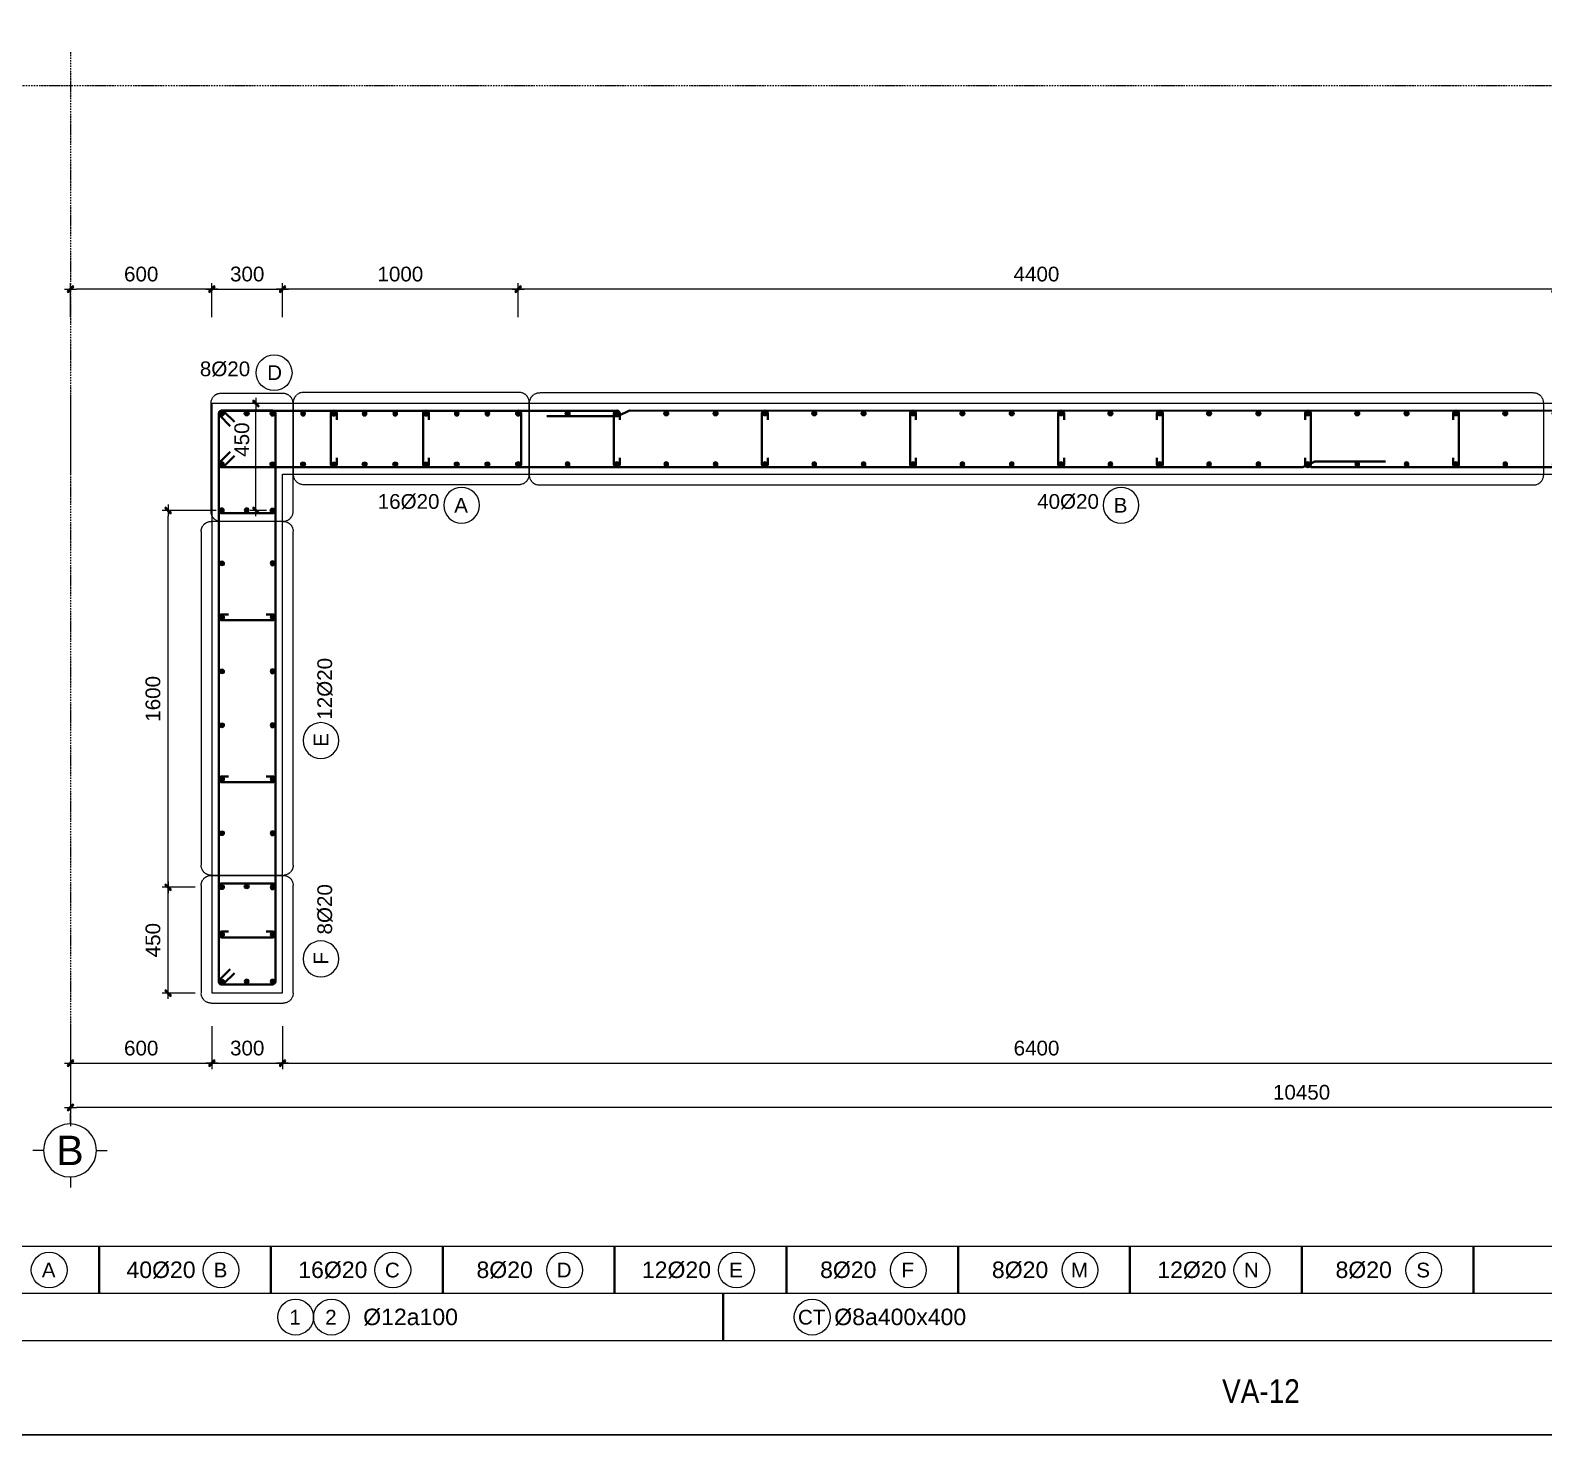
# Model space of a CAD drawing. Header units: millimetres. Extents: x -146909 to 4830753, y -683702 to -336947.
# Drawn here: x 4599958 to 4606382, y -448762 to -442802 of the extents above; entities that cross this region are included whole.
import ezdxf
from ezdxf.enums import TextEntityAlignment as Align

# ---------------------------------------------------------------- set-up
doc = ezdxf.new("R2010")
doc.units = ezdxf.units.MM
doc.header["$MEASUREMENT"] = 0
doc.linetypes.add('Grid Line 4 1_5', pattern=[1140, 600, -225, 90, -225])
doc.linetypes.add('HIDDEN', pattern=[0.375, 0.25, -0.125])
doc.layers.get('0').update_dxf_attribs({"lineweight": 9})
doc.layers.get('Defpoints').update_dxf_attribs({"color": 10, "lineweight": 0})
for name, color, linetype, lineweight in [("'S_General_Cont_1 Thin", 1, 'Continuous', 18), ("'S_General_Text_3_Member name", 3, 'Continuous', 35), ('CDAI', 3, 'Continuous', 40), ('chunho.q', 1, 'Continuous', 13), ('CTHEP', 4, 'Continuous', 50), ('DBAO', 2, 'Continuous', 13), ('DMo', 9, 'HIDDEN', 9), ('KTH', 154, 'Continuous', 9), ('S-GRID', 7, 'Continuous', 5), ('STICK', 1, 'Continuous', 9)]:
    doc.layers.add(name, color=color, linetype=linetype, lineweight=lineweight)
for name, color, linetype in [('DM', 1, 'Continuous'), ('TBL', 1, 'Continuous'), ('TX', 214, 'Continuous')]:
    doc.layers.add(name, color=color, linetype=linetype)
doc.styles.add('arial', font='arial.ttf', dxfattribs={"width": 0.85})
doc.styles.get("Standard").update_dxf_attribs({"font": 'arial.ttf'})
doc.styles.add('TTP-HelCon', font='arial.ttf')
doc.dimstyles.new('TTP-25', dxfattribs={"dimscale": 25, "dimtxt": 2.5, "dimasz": 1, "dimexe": 1, "dimexo": 1, "dimgap": 0.09, "dimtad": 0, "dimdec": 4, "dimrnd": 10, "dimzin": 9, "dimdsep": 46, "dimtxsty": 'TTP-HelCon', "dimblk": 'Stick', "dimcen": 0.09, "dimdle": 1.5, "dimclrd": 256, "dimclre": 256, "dimclrt": 1, "dimadec": 0, "dimazin": 0, "dimtfac": 1, "dimtdec": 4, "dimtmove": 0, "dimatfit": 3, "dimldrblk": 'ARCHTICK', "dimfxl": 1, "dimtvp": 1, "dimtolj": 1, "dimtzin": 0, "dimarcsym": 0})

# ---------------------------------------------------------------- blocks, each defined once
blk = doc.blocks.new('sign of slab')
at = {"layer": "'S_General_Cont_1 Thin"}
blk.add_circle((-10, 0), 475, dxfattribs=at)
at = {"layer": "'S_General_Text_3_Member name", "style": 'arial'}
blk.add_attdef('S', text='', height=250, dxfattribs=at).set_placement((-23, -1), align=Align.MIDDLE_CENTER)
blk = doc.blocks.new('GL')
at = {"layer": "'S_General_Cont_1 Thin"}
for p, q in [((12, 600), (12, 841)), ((-600, 0), (-841, 0)), ((600, 0), (841, 0)), ((12, -600), (12, -841))]:
    blk.add_line(p, q, dxfattribs=at)
blk.add_circle((0, 0), 600, dxfattribs=at)
at = {"layer": "'S_General_Text_3_Member name"}
blk.add_attdef('A', text='', height=602, dxfattribs=at).set_placement((0, 0), align=Align.MIDDLE)
blk = doc.blocks.new('Stick')
at = {"layer": 'STICK'}
h = blk.add_hatch(color=256, dxfattribs=at)
edge = h.paths.add_edge_path()
edge.add_line((0.3, 0.5), (-0.5, -0.3))
edge.add_arc((-0.4, -0.4), 0.141, 135, 315)
edge.add_line((-0.3, -0.5), (0.5, 0.3))
edge.add_arc((0.4, 0.4), 0.141, 315, 495)
blk.add_line((1, 0), (-1, 0), dxfattribs=at)
blk.add_lwpolyline([(0.3, 0.5), (-0.5, -0.3, 1), (-0.3, -0.5), (0.5, 0.3, 1), (0.3, 0.5, 1)], format="xyb", dxfattribs=at)
blk = doc.blocks.new('*D865')
at = {"layer": 'Defpoints', "color": 0, "transparency": 16777216}
for p in [(4600129.2, -447003), (4600729.2, -447003), (4600729.2, -447185.5)]:
    blk.add_point(p, dxfattribs=at)
at = {"layer": 'KTH', "lineweight": -2, "transparency": 16777216}
for p, q in [((4600129.2, -447028), (4600129.2, -447210.5)), ((4600729.2, -447028), (4600729.2, -447210.5)), ((4600154.2, -447185.5), (4600704.2, -447185.5))]:
    blk.add_line(p, q, dxfattribs=at)
at = {"layer": 'KTH', "lineweight": -2, "transparency": 16777216, "xscale": 25, "yscale": 25, "zscale": 25, "rotation": 180}
blk.add_blockref('Stick', (4600129.2, -447185.5), dxfattribs=at)
at = {"layer": 'KTH', "lineweight": -2, "transparency": 16777216, "xscale": 25, "yscale": 25, "zscale": 25}
blk.add_blockref('Stick', (4600729.2, -447185.5), dxfattribs=at)
at = {"layer": 'KTH', "color": 1, "transparency": 16777216, "insert": (4600429.2, -447121.7), "char_height": 62.5, "attachment_point": 5, "style": 'TTP-HelCon'}
blk.add_mtext('\\A1;600', dxfattribs=at)
blk = doc.blocks.new('_ArchTick')
at = {"color": 0, "linetype": 'ByBlock', "const_width": 0.15}
blk.add_lwpolyline([(-0.5, -0.5), (0.5, 0.5)], dxfattribs=at)
blk = doc.blocks.new('*D866')
at = {"layer": 'Defpoints', "color": 0, "transparency": 16777216}
for p in [(4600729.2, -447003), (4601029.2, -447003), (4601029.2, -447185.5)]:
    blk.add_point(p, dxfattribs=at)
at = {"layer": 'KTH', "lineweight": -2, "transparency": 16777216}
for p, q in [((4600729.2, -447028), (4600729.2, -447210.5)), ((4601029.2, -447028), (4601029.2, -447210.5)), ((4600754.2, -447185.5), (4601004.2, -447185.5))]:
    blk.add_line(p, q, dxfattribs=at)
at = {"layer": 'KTH', "lineweight": -2, "transparency": 16777216, "xscale": 25, "yscale": 25, "zscale": 25, "rotation": 180}
blk.add_blockref('Stick', (4600729.2, -447185.5), dxfattribs=at)
at = {"layer": 'KTH', "lineweight": -2, "transparency": 16777216, "xscale": 25, "yscale": 25, "zscale": 25}
blk.add_blockref('Stick', (4601029.2, -447185.5), dxfattribs=at)
at = {"layer": 'KTH', "color": 1, "transparency": 16777216, "insert": (4600879.2, -447121.6), "char_height": 62.5, "attachment_point": 5, "style": 'TTP-HelCon'}
blk.add_mtext('\\A1;300', dxfattribs=at)
blk = doc.blocks.new('*D867')
at = {"layer": 'Defpoints', "color": 0, "transparency": 16777216}
for p in [(4601029.2, -447003), (4607429.2, -447003), (4607429.2, -447185.5)]:
    blk.add_point(p, dxfattribs=at)
at = {"layer": 'KTH', "lineweight": -2, "transparency": 16777216}
for p, q in [((4601029.2, -447028), (4601029.2, -447210.5)), ((4607429.2, -447028), (4607429.2, -447210.5)), ((4601054.2, -447185.5), (4607404.2, -447185.5))]:
    blk.add_line(p, q, dxfattribs=at)
at = {"layer": 'KTH', "lineweight": -2, "transparency": 16777216, "xscale": 25, "yscale": 25, "zscale": 25, "rotation": 180}
blk.add_blockref('Stick', (4601029.2, -447185.5), dxfattribs=at)
at = {"layer": 'KTH', "lineweight": -2, "transparency": 16777216, "xscale": 25, "yscale": 25, "zscale": 25}
blk.add_blockref('Stick', (4607429.2, -447185.5), dxfattribs=at)
at = {"layer": 'KTH', "color": 1, "transparency": 16777216, "insert": (4604229.2, -447121.7), "char_height": 62.5, "attachment_point": 5, "style": 'TTP-HelCon'}
blk.add_mtext('\\A1;6400', dxfattribs=at)
blk = doc.blocks.new('*D870')
at = {"layer": 'Defpoints', "color": 0, "transparency": 16777216}
for p in [(4600129.2, -447003), (4610579.2, -447003), (4600129.2, -447373)]:
    blk.add_point(p, dxfattribs=at)
at = {"layer": 'KTH', "lineweight": -2, "transparency": 16777216}
for p, q in [((4600129.2, -447028), (4600129.2, -447398)), ((4610579.2, -447028), (4610579.2, -447398)), ((4610554.2, -447373), (4600154.2, -447373))]:
    blk.add_line(p, q, dxfattribs=at)
at = {"layer": 'KTH', "lineweight": -2, "transparency": 16777216, "xscale": 25, "yscale": 25, "zscale": 25, "rotation": 180}
blk.add_blockref('Stick', (4600129.2, -447373), dxfattribs=at)
at = {"layer": 'KTH', "lineweight": -2, "transparency": 16777216, "xscale": 25, "yscale": 25, "zscale": 25}
blk.add_blockref('Stick', (4610579.2, -447373), dxfattribs=at)
at = {"layer": 'KTH', "color": 1, "transparency": 16777216, "insert": (4605354.2, -447309.2), "char_height": 62.5, "attachment_point": 5, "style": 'TTP-HelCon'}
blk.add_mtext('\\A1;10450', dxfattribs=at)
blk = doc.blocks.new('*U847')
at = {"layer": 'CTHEP', "ltscale": 0.02, "const_width": 10}
blk.add_lwpolyline([(0, 5, -1), (0, -5, -1)], format="xyb", close=True, dxfattribs=at)
at = {"layer": 'Defpoints', "color": 1}
blk.add_circle((0, 0), 10, dxfattribs=at)
blk = doc.blocks.new('*U848')
at = {"layer": 'CDAI', "color": 0, "linetype": 'ByBlock', "lineweight": -2, "transparency": 16777216}
blk.add_blockref('*U847', (0, 0), dxfattribs=at)
blk = doc.blocks.new('*D877')
at = {"layer": 'Defpoints', "color": 0, "transparency": 16777216}
for p in [(4602029.2, -443901), (4602029.2, -444045.1), (4606428.8, -444045.1)]:
    blk.add_point(p, dxfattribs=at)
at = {"layer": 'KTH', "lineweight": -2, "transparency": 16777216}
for p, q in [((4602029.2, -444020.1), (4602029.2, -443876)), ((4606403.8, -443901), (4602054.2, -443901)), ((4606428.8, -444020.1), (4606428.8, -443876))]:
    blk.add_line(p, q, dxfattribs=at)
at = {"layer": 'KTH', "lineweight": -2, "transparency": 16777216, "xscale": 25, "yscale": 25, "zscale": 25, "rotation": 180}
blk.add_blockref('Stick', (4602029.2, -443901), dxfattribs=at)
at = {"layer": 'KTH', "lineweight": -2, "transparency": 16777216, "xscale": 25, "yscale": 25, "zscale": 25}
blk.add_blockref('Stick', (4606428.8, -443901), dxfattribs=at)
at = {"layer": 'KTH', "color": 1, "transparency": 16777216, "insert": (4604229, -443837.2), "char_height": 62.5, "attachment_point": 5, "style": 'TTP-HelCon'}
blk.add_mtext('\\A1;4400', dxfattribs=at)
blk = doc.blocks.new('*D878')
at = {"layer": 'Defpoints', "color": 0, "transparency": 16777216}
for p in [(4601029.2, -443901), (4601029.2, -444045.1), (4602029.2, -444045.1)]:
    blk.add_point(p, dxfattribs=at)
at = {"layer": 'KTH', "lineweight": -2, "transparency": 16777216}
for p, q in [((4601029.2, -444020.1), (4601029.2, -443876)), ((4602004.2, -443901), (4601054.2, -443901)), ((4602029.2, -444020.1), (4602029.2, -443876))]:
    blk.add_line(p, q, dxfattribs=at)
at = {"layer": 'KTH', "lineweight": -2, "transparency": 16777216, "xscale": 25, "yscale": 25, "zscale": 25, "rotation": 180}
blk.add_blockref('Stick', (4601029.2, -443901), dxfattribs=at)
at = {"layer": 'KTH', "lineweight": -2, "transparency": 16777216, "xscale": 25, "yscale": 25, "zscale": 25}
blk.add_blockref('Stick', (4602029.2, -443901), dxfattribs=at)
at = {"layer": 'KTH', "color": 1, "transparency": 16777216, "insert": (4601529.2, -443837.2), "char_height": 62.5, "attachment_point": 5, "style": 'TTP-HelCon'}
blk.add_mtext('\\A1;1000', dxfattribs=at)
blk = doc.blocks.new('*D879')
at = {"layer": 'Defpoints', "color": 0, "transparency": 16777216}
for p in [(4600129.2, -443901), (4600129.2, -444045.1), (4600729.2, -444045.1)]:
    blk.add_point(p, dxfattribs=at)
at = {"layer": 'KTH', "lineweight": -2, "transparency": 16777216}
for p, q in [((4600129.2, -444020.1), (4600129.2, -443876)), ((4600704.2, -443901), (4600154.2, -443901)), ((4600729.2, -444020.1), (4600729.2, -443876))]:
    blk.add_line(p, q, dxfattribs=at)
at = {"layer": 'KTH', "lineweight": -2, "transparency": 16777216, "xscale": 25, "yscale": 25, "zscale": 25, "rotation": 180}
blk.add_blockref('Stick', (4600129.2, -443901), dxfattribs=at)
at = {"layer": 'KTH', "lineweight": -2, "transparency": 16777216, "xscale": 25, "yscale": 25, "zscale": 25}
blk.add_blockref('Stick', (4600729.2, -443901), dxfattribs=at)
at = {"layer": 'KTH', "color": 1, "transparency": 16777216, "insert": (4600429.2, -443837.2), "char_height": 62.5, "attachment_point": 5, "style": 'TTP-HelCon'}
blk.add_mtext('\\A1;600', dxfattribs=at)
blk = doc.blocks.new('*D880')
at = {"layer": 'Defpoints', "color": 0, "transparency": 16777216}
for p in [(4601029.2, -443901), (4600729.2, -444045.1), (4601029.2, -444045.1)]:
    blk.add_point(p, dxfattribs=at)
at = {"layer": 'KTH', "lineweight": -2, "transparency": 16777216}
for p, q in [((4600729.2, -444020.1), (4600729.2, -443876)), ((4600754.2, -443901), (4601004.2, -443901)), ((4601029.2, -444020.1), (4601029.2, -443876))]:
    blk.add_line(p, q, dxfattribs=at)
at = {"layer": 'KTH', "lineweight": -2, "transparency": 16777216, "xscale": 25, "yscale": 25, "zscale": 25, "rotation": 180}
blk.add_blockref('Stick', (4600729.2, -443901), dxfattribs=at)
at = {"layer": 'KTH', "lineweight": -2, "transparency": 16777216, "xscale": 25, "yscale": 25, "zscale": 25}
blk.add_blockref('Stick', (4601029.2, -443901), dxfattribs=at)
at = {"layer": 'KTH', "color": 1, "transparency": 16777216, "insert": (4600879.2, -443837.1), "char_height": 62.5, "attachment_point": 5, "style": 'TTP-HelCon'}
blk.add_mtext('\\A1;300', dxfattribs=at)
blk = doc.blocks.new('*U849')
at = {"layer": 'CTHEP', "ltscale": 0.02, "const_width": 10}
blk.add_lwpolyline([(0, 5, -1), (0, -5, -1)], format="xyb", close=True, dxfattribs=at)
at = {"layer": 'Defpoints', "color": 1}
blk.add_circle((0, 0), 10, dxfattribs=at)
blk = doc.blocks.new('*U854')
at = {"layer": 'CDAI', "color": 0, "linetype": 'ByBlock', "lineweight": -2, "transparency": 16777216}
for p in [(0, 0), (130.3625, 0), (260.725, 0), (391.0875, 0), (521.45, 0), (651.8125, 0), (782.175, 0), (912.5375, 0), (1042.9, 0)]:
    blk.add_blockref('*U849', p, dxfattribs=at)
blk = doc.blocks.new('*U855')
at = {"layer": 'CTHEP', "ltscale": 0.02, "const_width": 10}
blk.add_lwpolyline([(0, 5, -1), (0, -5, -1)], format="xyb", close=True, dxfattribs=at)
at = {"layer": 'Defpoints', "color": 1}
blk.add_circle((0, 0), 10, dxfattribs=at)
blk = doc.blocks.new('*U856')
at = {"layer": 'CDAI', "color": 0, "linetype": 'ByBlock', "lineweight": -2, "transparency": 16777216}
for p in [(0, 0), (130.3625, 0), (260.725, 0), (391.0875, 0), (521.45, 0), (651.8125, 0), (782.175, 0), (912.5375, 0), (1042.9, 0)]:
    blk.add_blockref('*U855', p, dxfattribs=at)
blk = doc.blocks.new('*D881')
at = {"layer": 'Defpoints', "color": 0, "transparency": 16777216}
for p in [(4600543.3, -446439), (4600683.9, -446439), (4600683.9, -446887.9)]:
    blk.add_point(p, dxfattribs=at)
at = {"layer": 'KTH', "lineweight": -2, "transparency": 16777216}
for p, q in [((4600658.9, -446439), (4600518.3, -446439)), ((4600543.3, -446862.9), (4600543.3, -446464)), ((4600658.9, -446887.9), (4600518.3, -446887.9))]:
    blk.add_line(p, q, dxfattribs=at)
at = {"layer": 'KTH', "lineweight": -2, "transparency": 16777216, "xscale": 25, "yscale": 25, "zscale": 25}
for p, rotation in [((4600543.3, -446439), 90), ((4600543.3, -446887.9), 270)]:
    blk.add_blockref('Stick', p, dxfattribs=dict(at, rotation=rotation))
at = {"layer": 'KTH', "color": 1, "transparency": 16777216, "insert": (4600479.4, -446663.4), "char_height": 62.5, "attachment_point": 5, "rotation": 90, "style": 'TTP-HelCon'}
blk.add_mtext('\\A1;450', dxfattribs=at)
blk = doc.blocks.new('*D882')
at = {"layer": 'Defpoints', "color": 0, "transparency": 16777216}
for p in [(4600543.3, -444839.7), (4600772, -444839.7), (4600683.9, -446439)]:
    blk.add_point(p, dxfattribs=at)
at = {"layer": 'KTH', "lineweight": -2, "transparency": 16777216}
for p, q in [((4600747, -444839.7), (4600518.3, -444839.7)), ((4600543.3, -446414), (4600543.3, -444864.7)), ((4600658.9, -446439), (4600518.3, -446439))]:
    blk.add_line(p, q, dxfattribs=at)
at = {"layer": 'KTH', "lineweight": -2, "transparency": 16777216, "xscale": 25, "yscale": 25, "zscale": 25}
for p, rotation in [((4600543.3, -444839.7), 90), ((4600543.3, -446439), 270)]:
    blk.add_blockref('Stick', p, dxfattribs=dict(at, rotation=rotation))
at = {"layer": 'KTH', "color": 1, "transparency": 16777216, "insert": (4600479.4, -445639.4), "char_height": 62.5, "attachment_point": 5, "rotation": 90, "style": 'TTP-HelCon'}
blk.add_mtext('\\A1;1600', dxfattribs=at)
blk = doc.blocks.new('*D883')
at = {"layer": 'Defpoints', "color": 0, "transparency": 16777216}
for p in [(4600916.1, -444386.5), (4600986.7, -444386.5), (4600986.7, -444839.7)]:
    blk.add_point(p, dxfattribs=at)
at = {"layer": 'KTH', "lineweight": -2, "transparency": 16777216}
for p, q in [((4600961.7, -444386.5), (4600891.1, -444386.5)), ((4600916.1, -444814.7), (4600916.1, -444411.5)), ((4600961.7, -444839.7), (4600891.1, -444839.7))]:
    blk.add_line(p, q, dxfattribs=at)
at = {"layer": 'KTH', "lineweight": -2, "transparency": 16777216, "xscale": 25, "yscale": 25, "zscale": 25}
for p, rotation in [((4600916.1, -444386.5), 90), ((4600916.1, -444839.7), 270)]:
    blk.add_blockref('Stick', p, dxfattribs=dict(at, rotation=rotation))
at = {"layer": 'KTH', "color": 1, "transparency": 16777216, "insert": (4600856.6, -444539.4), "char_height": 62.5, "attachment_point": 5, "rotation": 90, "style": 'TTP-HelCon'}
blk.add_mtext('\\A1;450', dxfattribs=at)
blk = doc.blocks.new('*U626')
at = {"layer": 'CTHEP', "ltscale": 0.02, "const_width": 10}
blk.add_lwpolyline([(0, 5, -1), (0, -5, -1)], format="xyb", close=True, dxfattribs=at)
at = {"layer": 'Defpoints', "color": 1}
blk.add_circle((0, 0), 10, dxfattribs=at)
blk = doc.blocks.new('*U627')
at = {"layer": 'CDAI', "color": 0, "linetype": 'ByBlock', "lineweight": -2, "transparency": 16777216}
for p in [(0, 0), (200, 0), (400, 0)]:
    blk.add_blockref('*U626', p, dxfattribs=at)
blk = doc.blocks.new('*U632')
at = {"layer": 'CTHEP', "ltscale": 0.02, "const_width": 10}
blk.add_lwpolyline([(0, 5, -1), (0, -5, -1)], format="xyb", close=True, dxfattribs=at)
at = {"layer": 'Defpoints', "color": 1}
blk.add_circle((0, 0), 10, dxfattribs=at)
blk = doc.blocks.new('*U633')
at = {"layer": 'CDAI', "color": 0, "linetype": 'ByBlock', "lineweight": -2, "transparency": 16777216}
blk.add_blockref('*U632', (0, 0), dxfattribs=at)
blk = doc.blocks.new('*U628')
at = {"layer": 'CTHEP', "ltscale": 0.02, "const_width": 10}
blk.add_lwpolyline([(0, 5, -1), (0, -5, -1)], format="xyb", close=True, dxfattribs=at)
at = {"layer": 'Defpoints', "color": 1}
blk.add_circle((0, 0), 10, dxfattribs=at)
blk = doc.blocks.new('*U629')
at = {"layer": 'CDAI', "color": 0, "linetype": 'ByBlock', "lineweight": -2, "transparency": 16777216}
for p in [(0, 0), (200, 0), (400, 0)]:
    blk.add_blockref('*U628', p, dxfattribs=at)
blk = doc.blocks.new('*U630')
at = {"layer": 'CTHEP', "ltscale": 0.02, "const_width": 10}
blk.add_lwpolyline([(0, 5, -1), (0, -5, -1)], format="xyb", close=True, dxfattribs=at)
at = {"layer": 'Defpoints', "color": 1}
blk.add_circle((0, 0), 10, dxfattribs=at)
blk = doc.blocks.new('*U631')
at = {"layer": 'CDAI', "color": 0, "linetype": 'ByBlock', "lineweight": -2, "transparency": 16777216}
blk.add_blockref('*U630', (0, 0), dxfattribs=at)
blk = doc.blocks.new('*U634')
at = {"layer": 'CTHEP', "ltscale": 0.02, "const_width": 10}
blk.add_lwpolyline([(0, 5, -1), (0, -5, -1)], format="xyb", close=True, dxfattribs=at)
at = {"layer": 'Defpoints', "color": 1}
blk.add_circle((0, 0), 10, dxfattribs=at)
blk = doc.blocks.new('*U635')
at = {"layer": 'CDAI', "color": 0, "linetype": 'ByBlock', "lineweight": -2, "transparency": 16777216}
blk.add_blockref('*U634', (0, 0), dxfattribs=at)
blk = doc.blocks.new('*U638')
at = {"layer": 'CTHEP', "ltscale": 0.02, "const_width": 10}
blk.add_lwpolyline([(0, 5, -1), (0, -5, -1)], format="xyb", close=True, dxfattribs=at)
at = {"layer": 'Defpoints', "color": 1}
blk.add_circle((0, 0), 10, dxfattribs=at)
blk = doc.blocks.new('*U639')
at = {"layer": 'CDAI', "color": 0, "linetype": 'ByBlock', "lineweight": -2, "transparency": 16777216}
blk.add_blockref('*U638', (0, 0), dxfattribs=at)
blk = doc.blocks.new('*U636')
at = {"layer": 'CTHEP', "ltscale": 0.02, "const_width": 10}
blk.add_lwpolyline([(0, 5, -1), (0, -5, -1)], format="xyb", close=True, dxfattribs=at)
at = {"layer": 'Defpoints', "color": 1}
blk.add_circle((0, 0), 10, dxfattribs=at)
blk = doc.blocks.new('*U637')
at = {"layer": 'CDAI', "color": 0, "linetype": 'ByBlock', "lineweight": -2, "transparency": 16777216}
blk.add_blockref('*U636', (0, 0), dxfattribs=at)
blk = doc.blocks.new('*U648')
at = {"layer": 'CTHEP', "ltscale": 0.02, "const_width": 10}
blk.add_lwpolyline([(0, 5, -1), (0, -5, -1)], format="xyb", close=True, dxfattribs=at)
at = {"layer": 'Defpoints', "color": 1}
blk.add_circle((0, 0), 10, dxfattribs=at)
blk = doc.blocks.new('*U649')
at = {"layer": 'CDAI', "color": 0, "linetype": 'ByBlock', "lineweight": -2, "transparency": 16777216}
blk.add_blockref('*U648', (0, 0), dxfattribs=at)
blk = doc.blocks.new('*U650')
at = {"layer": 'CTHEP', "ltscale": 0.02, "const_width": 10}
blk.add_lwpolyline([(0, 5, -1), (0, -5, -1)], format="xyb", close=True, dxfattribs=at)
at = {"layer": 'Defpoints', "color": 1}
blk.add_circle((0, 0), 10, dxfattribs=at)
blk = doc.blocks.new('*U651')
at = {"layer": 'CDAI', "color": 0, "linetype": 'ByBlock', "lineweight": -2, "transparency": 16777216}
blk.add_blockref('*U650', (0, 0), dxfattribs=at)
blk = doc.blocks.new('*U652')
at = {"layer": 'CTHEP', "ltscale": 0.02, "const_width": 10}
blk.add_lwpolyline([(0, 5, -1), (0, -5, -1)], format="xyb", close=True, dxfattribs=at)
at = {"layer": 'Defpoints', "color": 1}
blk.add_circle((0, 0), 10, dxfattribs=at)
blk = doc.blocks.new('*U653')
at = {"layer": 'CDAI', "color": 0, "linetype": 'ByBlock', "lineweight": -2, "transparency": 16777216}
blk.add_blockref('*U652', (0, 0), dxfattribs=at)
blk = doc.blocks.new('*U642')
at = {"layer": 'CTHEP', "ltscale": 0.02, "const_width": 10}
blk.add_lwpolyline([(0, 5, -1), (0, -5, -1)], format="xyb", close=True, dxfattribs=at)
at = {"layer": 'Defpoints', "color": 1}
blk.add_circle((0, 0), 10, dxfattribs=at)
blk = doc.blocks.new('*U643')
at = {"layer": 'CDAI', "color": 0, "linetype": 'ByBlock', "lineweight": -2, "transparency": 16777216}
blk.add_blockref('*U642', (0, 0), dxfattribs=at)
blk = doc.blocks.new('*U644')
at = {"layer": 'CTHEP', "ltscale": 0.02, "const_width": 10}
blk.add_lwpolyline([(0, 5, -1), (0, -5, -1)], format="xyb", close=True, dxfattribs=at)
at = {"layer": 'Defpoints', "color": 1}
blk.add_circle((0, 0), 10, dxfattribs=at)
blk = doc.blocks.new('*U645')
at = {"layer": 'CDAI', "color": 0, "linetype": 'ByBlock', "lineweight": -2, "transparency": 16777216}
blk.add_blockref('*U644', (0, 0), dxfattribs=at)
blk = doc.blocks.new('*U646')
at = {"layer": 'CTHEP', "ltscale": 0.02, "const_width": 10}
blk.add_lwpolyline([(0, 5, -1), (0, -5, -1)], format="xyb", close=True, dxfattribs=at)
at = {"layer": 'Defpoints', "color": 1}
blk.add_circle((0, 0), 10, dxfattribs=at)
blk = doc.blocks.new('*U647')
at = {"layer": 'CDAI', "color": 0, "linetype": 'ByBlock', "lineweight": -2, "transparency": 16777216}
for p in [(0, 0), (229.1, 0), (458.2, 0), (687.3, 0), (916.4, 0), (1145.5, 0), (1374.6, 0)]:
    blk.add_blockref('*U646', p, dxfattribs=at)
blk = doc.blocks.new('*U640')
at = {"layer": 'CTHEP', "ltscale": 0.02, "const_width": 10}
blk.add_lwpolyline([(0, 5, -1), (0, -5, -1)], format="xyb", close=True, dxfattribs=at)
at = {"layer": 'Defpoints', "color": 1}
blk.add_circle((0, 0), 10, dxfattribs=at)
blk = doc.blocks.new('*U641')
at = {"layer": 'CDAI', "color": 0, "linetype": 'ByBlock', "lineweight": -2, "transparency": 16777216}
for p in [(0, 0), (229.1, 0), (458.2, 0), (687.3, 0), (916.4, 0), (1145.5, 0), (1374.6, 0)]:
    blk.add_blockref('*U640', p, dxfattribs=at)
blk = doc.blocks.new('VA12')
at = {"layer": 'CDAI'}
for points in [[(-179.5, -53.2), (-223.8, -8.8, -0.668179), (-215, 12.5), (0, 12.5, -0.414214), (12.5, 0), (12.5, -2410.4, -0.414214), (0, -2422.9), (-215, -2422.9, -0.414214), (-227.5, -2410.4), (-227.5, 0, -0.668179), (-206.2, 8.8), (-161.8, -35.5)], [(-179.5, -53.2), (-223.8, -8.8, -0.668179), (-215, 12.5), (0, 12.5, -0.414214), (12.5, 0), (12.5, -404, -0.414214), (0, -416.5), (-215, -416.5, -0.414214), (-227.5, -404), (-227.5, 0, -0.668179), (-206.2, 8.8), (-161.8, -35.5)], [(-187.5, -212.5), (-215, -212.5, -1), (-215, -187.5), (0, -187.5, -1), (0, -212.5), (-27.5, -212.5)], [(-187.5, -870.7), (-215, -870.7, -1), (-215, -845.7), (0, -845.7, -1), (0, -870.7), (-27.5, -870.7)], [(-187.5, -1558), (-215, -1558, -1), (-215, -1533), (0, -1533, -1), (0, -1558), (-27.5, -1558)], [(-179.5, -2357.2), (-223.8, -2401.5, 0.668179), (-215, -2422.9), (0, -2422.9, 0.414214), (12.5, -2410.4), (12.5, -1999.7, 0.414214), (0, -1987.2), (-215, -1987.2, 0.414214), (-227.5, -1999.7), (-227.5, -2410.4, 0.668179), (-206.2, -2419.2), (-161.8, -2374.9)]]:
    blk.add_lwpolyline(points, format="xyb", dxfattribs=at)
at = {"layer": 'DMo', "color": 6, "ltscale": 10}
for points in [[(-259.8, 91.8), (44.6, 91.8, -0.414214), (87.5, 48.8), (87.5, -407.8, -0.414214), (44.6, -450.7), (-259.8, -450.7, -0.414214), (-302.8, -407.8), (-302.8, 48.8, -0.414214)], [(-259.8, -450.7), (44.6, -450.7, -0.414214), (87.5, -493.7), (87.5, -1910, -0.414214), (44.6, -1952.9), (-259.8, -1952.9, -0.414214), (-302.8, -1910), (-302.8, -493.7, -0.414214)]]:
    blk.add_lwpolyline(points, format="xyb", close=True, dxfattribs=at)
at = {"layer": 'CDAI', "color": 214, "xscale": -1}
for name, p, rotation in [('*U629', (-215, 0), 90), ('*U647', (-215, -400), 90), ('*U631', (-109.8, -404), 270), ('*U643', (0, -1999.3), 270), ('*U645', (0, -2195), 270), ('*U639', (-109.8, -2410.5), 270), ('*U635', (0, -2410.5), 270)]:
    blk.add_blockref(name, p, dxfattribs=dict(at, rotation=rotation))
at = {"layer": 'CDAI', "color": 214}
for name, p, rotation in [('*U633', (-109.8, 0), 270), ('*U627', (0, 0), 270), ('*U641', (0, -400.1), 270), ('*U649', (-214.6, -1999.3), 90), ('*U637', (-109.8, -1999.7), 270), ('*U653', (-215, -2195), 90), ('*U651', (-215, -2410.5), 90)]:
    blk.add_blockref(name, p, dxfattribs=dict(at, rotation=rotation))
blk = doc.blocks.new('*U857')
at = {"layer": 'CTHEP', "ltscale": 0.02, "const_width": 10}
blk.add_lwpolyline([(0, 5, -1), (0, -5, -1)], format="xyb", close=True, dxfattribs=at)
at = {"layer": 'Defpoints', "color": 1}
blk.add_circle((0, 0), 10, dxfattribs=at)
blk = doc.blocks.new('*U858')
at = {"layer": 'CDAI', "color": 0, "linetype": 'ByBlock', "lineweight": -2, "transparency": 16777216}
for p in [(0, 0), (209.5, 0), (419, 0), (628.4, 0), (837.9, 0), (1047.4, 0), (1256.9, 0), (1466.3, 0), (1675.8, 0), (1885.3, 0), (2094.8, 0), (2304.2, 0), (2513.7, 0), (2723.2, 0), (2932.7, 0), (3142.1, 0), (3351.6, 0), (3561.1, 0), (3770.6, 0), (3980, 0), (4189.5, 0), (4399, 0)]:
    blk.add_blockref('*U857', p, dxfattribs=at)
blk = doc.blocks.new('*U852')
at = {"layer": 'CTHEP', "ltscale": 0.02, "const_width": 10}
blk.add_lwpolyline([(0, 5, -1), (0, -5, -1)], format="xyb", close=True, dxfattribs=at)
at = {"layer": 'Defpoints', "color": 1}
blk.add_circle((0, 0), 10, dxfattribs=at)
blk = doc.blocks.new('*U853')
at = {"layer": 'CDAI', "color": 0, "linetype": 'ByBlock', "lineweight": -2, "transparency": 16777216}
for p in [(0, 0), (209.5, 0), (419, 0), (628.4, 0), (837.9, 0), (1047.4, 0), (1256.9, 0), (1466.3, 0), (1675.8, 0), (1885.3, 0), (2094.8, 0), (2304.2, 0), (2513.7, 0), (2723.2, 0), (2932.7, 0), (3142.1, 0), (3351.6, 0), (3561.1, 0), (3770.6, 0), (3980, 0), (4189.5, 0), (4399, 0)]:
    blk.add_blockref('*U852', p, dxfattribs=at)
blk = doc.blocks.new('*U859')
at = {"layer": 'CTHEP', "ltscale": 0.02, "const_width": 10}
blk.add_lwpolyline([(0, 5, -1), (0, -5, -1)], format="xyb", close=True, dxfattribs=at)
at = {"layer": 'Defpoints', "color": 1}
blk.add_circle((0, 0), 10, dxfattribs=at)
blk = doc.blocks.new('*U860')
at = {"layer": 'CDAI', "color": 0, "linetype": 'ByBlock', "lineweight": -2, "transparency": 16777216}
blk.add_blockref('*U859', (0, 0), dxfattribs=at)

msp = doc.modelspace()

# ---------------------------------------------------------------- linework, layer by layer
at = {"layer": 'CDAI', "color": 214}
for p, q in [((4600250.65023, -447961.98892), (4600250.65023, -448161.98892)), ((4600979.86648, -447961.98892), (4600979.86648, -448161.98892)), ((4601709.08273, -447961.98892), (4601709.08273, -448161.98892)), ((4602438.29898, -447961.98892), (4602438.29898, -448161.98892)), ((4603167.51523, -447961.98892), (4603167.51523, -448161.98892)), ((4603896.73148, -447961.98892), (4603896.73148, -448161.98892)), ((4604625.94773, -447961.98892), (4604625.94773, -448161.98892)), ((4605355.16398, -447961.98892), (4605355.16398, -448161.98892)), ((4606084.38023, -447961.98892), (4606084.38023, -448161.98892)), ((4602898.8809, -448161.98892), (4602898.8809, -448361.98892))]:
    msp.add_line(p, q, dxfattribs=at)
at = {"layer": 'CDAI'}
for points in [[(4600824.84456, -444608.54788), (4600780.52437, -444652.86808, -0.6681786379), (4600759.18553, -444644.02925), (4600759.18553, -444429.0219, -0.4142135624), (4600771.68553, -444416.5219), (4602029.18522, -444416.3446, -0.4142135624), (4602041.68522, -444428.8446), (4602041.68522, -444643.85195, -0.4142135624), (4602029.18522, -444656.35195), (4600771.68553, -444656.52925, -0.6681786379), (4600762.8467, -444635.19041), (4600807.1669, -444590.87021)], [(4601259.51053, -444616.52925), (4601259.51053, -444644.02925, -1), (4601234.51053, -444644.02925), (4601234.51053, -444428.52925, -1), (4601259.51053, -444428.52925), (4601259.51053, -444456.02925)], [(4601650.59803, -444616.52925), (4601650.59803, -444644.02925, -1), (4601625.59803, -444644.02925), (4601625.59803, -444428.52925, -1), (4601650.59803, -444428.52925), (4601650.59803, -444456.02925)], [(4602151.07335, -444440.49795), (4602451.85057, -444440.49795), (4602501.85057, -444415.49795), (4607686.68553, -444416.52925, -0.4142135624), (4607699.18553, -444429.02925), (4607699.18553, -444644.02925, -0.4142154897), (4607686.68545, -444656.52925), (4605392.95047, -444656.52925)], [(4602460.63791, -444616.52925), (4602460.63791, -444644.02925, -1), (4602435.63791, -444644.02925), (4602435.63791, -444428.52925, -1), (4602460.63791, -444428.52925), (4602460.63791, -444456.02925)], [(4603089.06648, -444616.52925), (4603089.06648, -444644.02925, -1), (4603064.06648, -444644.02925), (4603064.06648, -444428.52925, -1), (4603089.06648, -444428.52925), (4603089.06648, -444456.02925)], [(4603717.49505, -444616.52925), (4603717.49505, -444644.02925, -1), (4603692.49505, -444644.02925), (4603692.49505, -444428.52925, -1), (4603717.49505, -444428.52925), (4603717.49505, -444456.02925)], [(4604345.92362, -444616.52925), (4604345.92362, -444644.02925, -1), (4604320.92362, -444644.02925), (4604320.92362, -444428.52925, -1), (4604345.92362, -444428.52925), (4604345.92362, -444456.02925)], [(4604740.4763, -444616.52925), (4604740.4763, -444644.02925, 1), (4604765.4763, -444644.02925), (4604765.4763, -444428.52925, 1), (4604740.4763, -444428.52925), (4604740.4763, -444456.02925)], [(4605368.90488, -444616.52925), (4605368.90488, -444644.02925, 1), (4605393.90488, -444644.02925), (4605393.90488, -444428.52925, 1), (4605368.90488, -444428.52925), (4605368.90488, -444456.02925)], [(4605997.33345, -444616.52925), (4605997.33345, -444644.02925, 1), (4606022.33345, -444644.02925), (4606022.33345, -444428.52925, 1), (4605997.33345, -444428.52925), (4605997.33345, -444456.02925)]]:
    msp.add_lwpolyline(points, format="xyb", dxfattribs=at)
at = {"layer": 'CDAI', "ltscale": 0.02}
msp.add_lwpolyline([(4605709.88462, -444631.52925), (4605410.14877, -444631.52925), (4605360.14877, -444656.52925), (4600774.18553, -444656.52925, -0.4142135624), (4600759.18553, -444641.52925), (4600759.18553, -444431.52925, -0.4142135624), (4600774.18553, -444416.52925), (4602450.81562, -444416.52925)], format="xyb", dxfattribs=at)
msp.add_lwpolyline([(4605709.88462, -444631.52925), (4605410.14877, -444631.52925), (4605360.14877, -444656.52925), (4600774.18553, -444656.52925, -0.4142135624), (4600759.18553, -444641.52925), (4600759.18553, -444431.52925, -0.4142135624), (4600774.18553, -444416.52925), (4602450.81562, -444416.52925)], format="xyb", dxfattribs=at)
at = {"layer": 'DBAO'}
for p, q in [((4600129.18553, -444386.52925), (4600129.18553, -444686.52925)), ((4600729.18552, -444386.52925), (4600729.18552, -446886.52925)), ((4607729.18552, -444386.52925), (4600729.18552, -444386.52925)), ((4601029.18552, -446886.52925), (4601029.18553, -444686.52925)), ((4601029.18553, -444686.52925), (4607429.18552, -444686.52925)), ((4600729.18552, -446886.52925), (4601029.18552, -446886.52925))]:
    msp.add_line(p, q, dxfattribs=at)
at = {"layer": 'DBAO', "color": 1}
msp.add_lwpolyline([(4612725.78182, -448761.98892), (4595975.78182, -448761.98892), (4595975.78182, -434761.98892), (4612725.78182, -434761.98892)], close=True, dxfattribs=at)
at = {"layer": 'DMo', "color": 6, "ltscale": 10}
for points in [[(4601031.527, -444343.58959), (4600767.13037, -444343.58959, 0.4142135624), (4600724.1907, -444386.52925), (4600724.1907, -444843.15717, 0.4142135624), (4600767.13037, -444886.09683), (4601031.527, -444886.09683, 0.4142135624), (4601074.46666, -444843.15717), (4601074.46666, -444386.52925, 0.4142135624)], [(4602076.58523, -444686.52966), (4602076.58523, -444382.13303, 0.4142135624), (4602033.64557, -444339.19336), (4601117.40632, -444339.19336, 0.4142135624), (4601074.46666, -444382.13303), (4601074.46666, -444686.52966, 0.4142135624), (4601117.40632, -444729.46932), (4602033.64557, -444729.46932, 0.4142135624)], [(4606381.78583, -444688.87071), (4606381.78583, -444384.47408, 0.4142135624), (4606338.84616, -444341.53442), (4602119.12519, -444341.53442, 0.4142135624), (4602076.18553, -444384.47408), (4602076.18553, -444688.87071, 0.4142135624), (4602119.12519, -444731.81037), (4606338.84616, -444731.81037, 0.4142135624)]]:
    msp.add_lwpolyline(points, format="xyb", close=True, dxfattribs=at)
at = {"layer": 'S-GRID', "color": 17, "linetype": 'Grid Line 4 1_5', "ltscale": 0.01, "true_color": 0x804040}
for p, q in [((4600129.18553, -442894.77362), (4600129.18553, -447452.84752)), ((4599449.07692, -443036.52925), (4610741.01687, -443036.52925))]:
    msp.add_line(p, q, dxfattribs=at)
at = {"layer": 'TBL'}
for p, q in [((4598799.83984, -447961.98892), (4611127.71811, -447961.98892)), ((4598799.83984, -448361.98892), (4611127.71811, -448361.98892)), ((4598799.83984, -448761.98892), (4611127.71811, -448761.98892))]:
    msp.add_line(p, q, dxfattribs=at)
at = {"layer": 'TBL', "color": 8}
msp.add_line((4598799.83984, -448161.98892), (4611127.71811, -448161.98892), dxfattribs=at)

# ---------------------------------------------------------------- block references
ref = msp.add_blockref('sign of slab', (4600991.80633, -444255.2756), dxfattribs=dict(xscale=0.16, yscale=0.16, zscale=0.16, rotation=180))
ref.add_attrib('S', 'D', dxfattribs={"layer": 'DM', "height": 62.5, "style": 'arial'}).set_placement((4600995.56035, -444255.11871), align=Align.MIDDLE_CENTER)
ref = msp.add_blockref('sign of slab', (4601790.68815, -444818.00739), dxfattribs=dict(xscale=-0.16, yscale=0.16, zscale=0.16, rotation=180))
ref.add_attrib('S', 'A', dxfattribs={"layer": 'DM', "height": 62.5, "style": 'arial'}).set_placement((4601786.93414, -444817.8505), align=Align.MIDDLE_CENTER)
ref = msp.add_blockref('sign of slab', (4604589.60972, -444818.00739), dxfattribs=dict(xscale=-0.16, yscale=0.16, zscale=0.16, rotation=180))
ref.add_attrib('S', 'B', dxfattribs={"layer": 'DM', "height": 62.5, "style": 'arial'}).set_placement((4604585.85571, -444817.8505), align=Align.MIDDLE_CENTER)
ref = msp.add_blockref('sign of slab', (4601192.04158, -445817.96243), dxfattribs=dict(xscale=-0.16, yscale=0.16, zscale=0.16, rotation=90))
ref.add_attrib('S', 'E', dxfattribs={"layer": 'DM', "height": 62.5, "rotation": 90, "style": 'arial'}).set_placement((4601192.19847, -445813.69682), align=Align.MIDDLE_CENTER)
ref = msp.add_blockref('sign of slab', (4601192.04158, -446744.25322), dxfattribs=dict(xscale=-0.16, yscale=0.16, zscale=0.16, rotation=90))
ref.add_attrib('S', 'F', dxfattribs={"layer": 'DM', "height": 62.5, "rotation": 90, "style": 'arial'}).set_placement((4601192.19847, -446740.37131), align=Align.MIDDLE_CENTER)
ref = msp.add_blockref('GL', (4600127.01838, -447555.56876), dxfattribs=dict(xscale=-0.187421907519365, yscale=0.187421907519365, zscale=0.187421907519365, rotation=180))
ref.add_attrib('A', 'B', dxfattribs={"layer": "'S_General_Text_3_Member name", "height": 125}).set_placement((4600127.01838, -447555.56876), align=Align.MIDDLE)
ref = msp.add_blockref('sign of slab', (4600040.31998, -448063.08503), dxfattribs=dict(xscale=0.16, yscale=0.16, zscale=0.16))
ref.add_attrib('S', 'A', dxfattribs={"layer": 'DM', "height": 62.5, "style": 'arial'}).set_placement((4600036.56596, -448063.24192), align=Align.MIDDLE_CENTER)
ref = msp.add_blockref('sign of slab', (4600769.53623, -448063.08503), dxfattribs=dict(xscale=0.16, yscale=0.16, zscale=0.16))
ref.add_attrib('S', 'B', dxfattribs={"layer": 'DM', "height": 62.5, "style": 'arial'}).set_placement((4600765.78221, -448063.24192), align=Align.MIDDLE_CENTER)
ref = msp.add_blockref('sign of slab', (4601498.75248, -448063.08503), dxfattribs=dict(xscale=0.16, yscale=0.16, zscale=0.16))
ref.add_attrib('S', 'C', dxfattribs={"layer": 'DM', "height": 62.5, "style": 'arial'}).set_placement((4601494.99846, -448063.24192), align=Align.MIDDLE_CENTER)
ref = msp.add_blockref('sign of slab', (4602227.96873, -448063.08503), dxfattribs=dict(xscale=0.16, yscale=0.16, zscale=0.16))
ref.add_attrib('S', 'D', dxfattribs={"layer": 'DM', "height": 62.5, "style": 'arial'}).set_placement((4602224.21471, -448063.24192), align=Align.MIDDLE_CENTER)
ref = msp.add_blockref('sign of slab', (4602957.18498, -448063.08503), dxfattribs=dict(xscale=0.16, yscale=0.16, zscale=0.16))
ref.add_attrib('S', 'E', dxfattribs={"layer": 'DM', "height": 62.5, "style": 'arial'}).set_placement((4602953.43096, -448063.24192), align=Align.MIDDLE_CENTER)
ref = msp.add_blockref('sign of slab', (4603686.40123, -448063.08503), dxfattribs=dict(xscale=0.16, yscale=0.16, zscale=0.16))
ref.add_attrib('S', 'F', dxfattribs={"layer": 'DM', "height": 62.5, "style": 'arial'}).set_placement((4603682.64721, -448063.24192), align=Align.MIDDLE_CENTER)
ref = msp.add_blockref('sign of slab', (4604415.61748, -448063.08503), dxfattribs=dict(xscale=0.16, yscale=0.16, zscale=0.16))
ref.add_attrib('S', 'M', dxfattribs={"layer": 'DM', "height": 62.5, "style": 'arial'}).set_placement((4604411.86346, -448063.24192), align=Align.MIDDLE_CENTER)
ref = msp.add_blockref('sign of slab', (4605144.83373, -448063.08503), dxfattribs=dict(xscale=0.16, yscale=0.16, zscale=0.16))
ref.add_attrib('S', 'N', dxfattribs={"layer": 'DM', "height": 62.5, "style": 'arial'}).set_placement((4605141.07971, -448063.24192), align=Align.MIDDLE_CENTER)
ref = msp.add_blockref('sign of slab', (4605874.04998, -448063.08503), dxfattribs=dict(xscale=0.16, yscale=0.16, zscale=0.16))
ref.add_attrib('S', 'S', dxfattribs={"layer": 'DM', "height": 62.5, "style": 'arial'}).set_placement((4605870.29596, -448063.24192), align=Align.MIDDLE_CENTER)
ref = msp.add_blockref('sign of slab', (4601086.24652, -448263.08503), dxfattribs=dict(xscale=0.16, yscale=0.16, zscale=0.16))
ref.add_attrib('S', '1', dxfattribs={"layer": 'DM', "height": 62.5, "style": 'arial'}).set_placement((4601082.49251, -448263.24192), align=Align.MIDDLE_CENTER)
ref = msp.add_blockref('sign of slab', (4601238.21211, -448263.08503), dxfattribs=dict(xscale=0.16, yscale=0.16, zscale=0.16))
ref.add_attrib('S', '2', dxfattribs={"layer": 'DM', "height": 62.5, "style": 'arial'}).set_placement((4601234.45809, -448263.24192), align=Align.MIDDLE_CENTER)
ref = msp.add_blockref('sign of slab', (4603278.64302, -448263.08503), dxfattribs=dict(xscale=0.16, yscale=0.16, zscale=0.16))
ref.add_attrib('S', 'CT', dxfattribs={"layer": 'DM', "height": 62.5, "style": 'arial'}).set_placement((4603274.889, -448263.24192), align=Align.MIDDLE_CENTER)
at = {"layer": 'CDAI', "xscale": -1, "rotation": 180}
msp.add_blockref('VA12', (4600986.68552, -446839.02925), dxfattribs=at)
at = {"layer": 'CDAI', "color": 214}
for name, p in [('*U860', (4600771.68552, -444428.52925)), ('*U853', (4602029.18553, -444428.66729))]:
    msp.add_blockref(name, p, dxfattribs=at)
at = {"layer": 'CDAI', "color": 214, "xscale": -1}
msp.add_blockref('*U856', (4602029.18553, -444428.66729), dxfattribs=at)
at = {"layer": 'CDAI', "color": 214, "xscale": -1, "rotation": 180}
for name, p in [('*U848', (4600771.68874, -444643.85019)), ('*U858', (4602029.18553, -444644.02925))]:
    msp.add_blockref(name, p, dxfattribs=at)
at = {"layer": 'CDAI', "color": 214, "rotation": 180}
msp.add_blockref('*U854', (4602029.18553, -444644.02925), dxfattribs=at)

# ---------------------------------------------------------------- texts
at = {"layer": 'chunho.q', "color": 1, "style": 'arial'}
for s, p in [('8%%C20', (4600678.20985, -444270.2498)), ('16%%C20', (4601433.11591, -444832.9816)), ('40%%C20', (4604232.03748, -444832.9816))]:
    msp.add_text(s, height=62.5, dxfattribs=at).set_placement(p)
for s, p in [('12%%C20', (4601239.35421, -445727.86972)), ('8%%C20', (4601239.35421, -446639.2102))]:
    msp.add_text(s, height=62.5, rotation=90, dxfattribs=at).set_placement(p)
at = {"layer": 'TX', "color": 2, "style": 'arial'}
for s, p in [('40%%C20', (4600513.43899, -448061.98892)), ('16%%C20', (4601242.65524, -448061.98892)), ('8%%C20', (4601971.87149, -448061.98892)), ('12%%C20', (4602701.08774, -448061.98892)), ('8%%C20', (4603430.30399, -448061.98892)), ('8%%C20', (4604159.52024, -448061.98892)), ('12%%C20', (4604888.73649, -448061.98892)), ('8%%C20', (4605617.95274, -448061.98892)), ('%%C12a100', (4601572.53859, -448261.98892)), ('%%C8a400x400', (4603650.7679, -448261.98892))]:
    msp.add_text(s, height=70, dxfattribs=at).set_placement(p, align=Align.MIDDLE_CENTER)
at = {"layer": 'TX', "color": 2, "insert": (4605181.78124, -448526.68797), "char_height": 100, "width": 312.1258527, "attachment_point": 2, "style": 'arial'}
msp.add_mtext('VA-12', dxfattribs=at)

# ---------------------------------------------------------------- dimensions: what is measured, and where the dimension line sits
at = {"layer": 'KTH'}
for base, p1, p2, angle, picture, middle in [((4600129.18553, -443901.00758), (4600729.18552, -444045.12306), (4600129.18553, -444045.12306), 180, '*D879', (4600429.18553, -443837.18595)), ((4601029.18553, -443901.00758), (4600729.18552, -444045.12306), (4601029.18553, -444045.12306), 180, '*D880', (4600879.18553, -443837.14332)), ((4601029.18553, -443901.00758), (4602029.18553, -444045.12306), (4601029.18553, -444045.12306), 180, '*D878', (4601529.18553, -443837.18595)), ((4602029.18553, -443901.00758), (4606428.78583, -444045.12306), (4602029.18553, -444045.12306), 180, '*D877', (4604228.98568, -443837.18595)), ((4600543.26892, -444839.74457), (4600683.9044, -446439.02925), (4600772.04254, -444839.74457), 270, '*D882', (4600479.4473, -445639.38691))]:
    dim = msp.add_linear_dim(base=base, p1=p1, p2=p2, angle=angle, dimstyle='TTP-25', override={"dimtmove": 1}, dxfattribs=at)
    dim.commit()
    dim.dimension.update_dxf_attribs({"geometry": picture, "text_midpoint": middle})
dim = msp.add_linear_dim(base=(4600916.12744, -444386.52925), p1=(4600986.68552, -444839.74457), p2=(4600986.68552, -444386.52925), angle=270, dimstyle='TTP-25', override={"dimtmove": 1}, dxfattribs=at)
dim.commit()
dim.dimension.update_dxf_attribs({"geometry": '*D883', "text_midpoint": (4600920.44944, -444539.40925), "dimtype": 160})
dim = msp.add_linear_dim(base=(4600543.26892, -446439.02925), p1=(4600683.9044, -446887.86954), p2=(4600683.9044, -446439.02925), angle=270, dimstyle='TTP-25', dxfattribs=at)
dim.commit()
dim.dimension.update_dxf_attribs({"geometry": '*D881', "text_midpoint": (4600479.4473, -446663.4494)})
for base, p1, p2, picture, middle in [((4600729.18552, -447185.48525), (4600129.18553, -447003.02075), (4600729.18552, -447003.02075), '*D865', (4600429.18553, -447121.66363)), ((4600129.18553, -447372.98525), (4610579.18553, -447003.02075), (4600129.18553, -447003.02075), '*D870', (4605354.18553, -447309.16363))]:
    dim = msp.add_linear_dim(base=base, p1=p1, p2=p2, dimstyle='TTP-25', dxfattribs=at)
    dim.commit()
    dim.dimension.update_dxf_attribs({"geometry": picture, "text_midpoint": middle})
for base, p1, p2, picture, middle in [((4601029.18552, -447185.48525), (4600729.18552, -447003.02075), (4601029.18552, -447003.02075), '*D866', (4600879.18552, -447121.621)), ((4607429.18552, -447185.48525), (4601029.18552, -447003.02075), (4607429.18552, -447003.02075), '*D867', (4604229.18552, -447121.66363))]:
    dim = msp.add_linear_dim(base=base, p1=p1, p2=p2, dimstyle='TTP-25', override={"dimtmove": 1}, dxfattribs=at)
    dim.commit()
    dim.dimension.update_dxf_attribs({"geometry": picture, "text_midpoint": middle})

doc.saveas('drawing.dxf')
